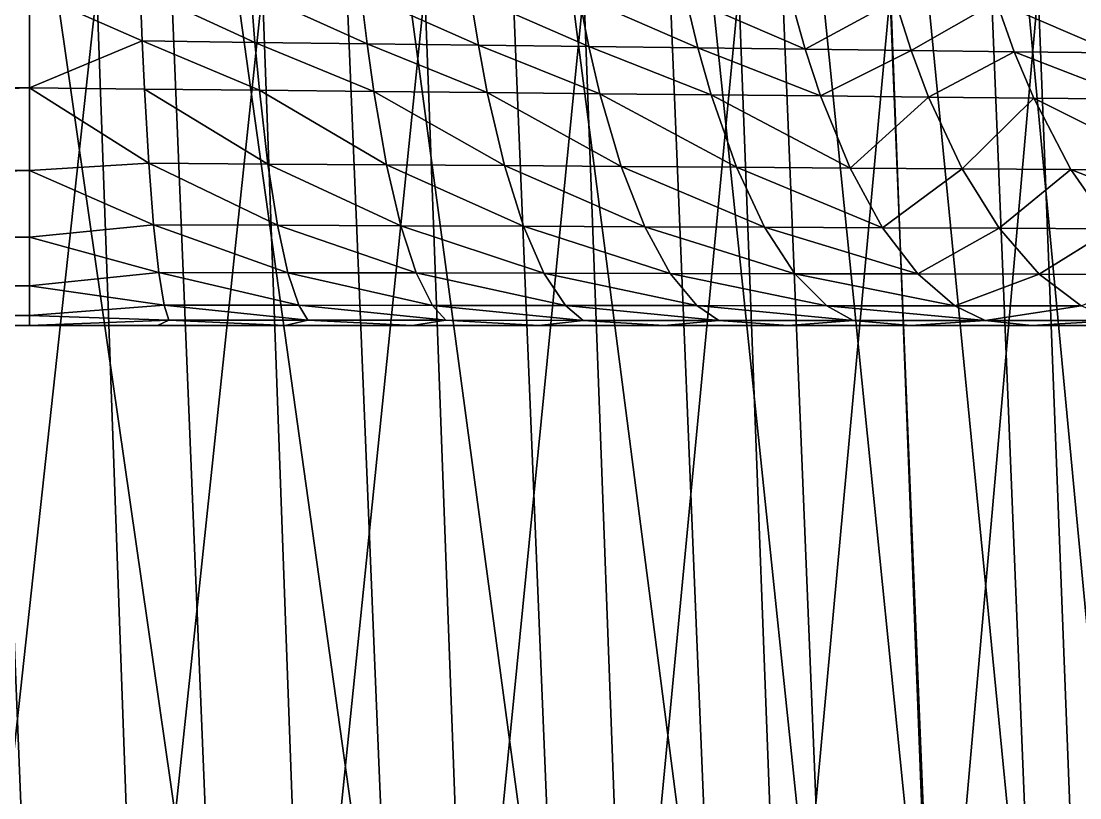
# Model space of a CAD drawing. Extents: x -53 to 3.8, y 0 to 88.2.
# Drawn here: x -8.336 to -5.725, y 9.547 to 11.463 of the extents above; entities that cross this region are included whole.
import ezdxf

# ---------------------------------------------------------------- set-up
doc = ezdxf.new("R2010")
doc.units = 0

msp = doc.modelspace()

# ---------------------------------------------------------------- linework, layer by layer
for points in [[(-46.3078, 10.7126), (-5.90286, 14.7126), (-2.82602, 10.7126)], [(-43.253, 14.7126), (-5.90286, 14.7126), (-46.3078, 10.7126)], [(-5.90286, 14.7126), (-5.53618, 14.7288), (-2.82602, 10.7126)], [(-8.95959, 13.1717, 23.9708), (-8.3067, 8.78113, 24.1069), (-8.78331, 8.78113, 24.6875)], [(-8.48517, 13.1717, 23.4017), (-8.3067, 8.78113, 24.1069), (-8.95959, 13.1717, 23.9708)], [(-7.85175, 8.78113, 23.5091), (-8.48517, 13.1717, 23.4017), (-8.03181, 13.1717, 22.8157)], [(-8.3067, 8.78113, 24.1069), (-8.48517, 13.1717, 23.4017), (-7.85175, 8.78113, 23.5091)], [(-7.41904, 8.78113, 22.895), (-8.03181, 13.1717, 22.8157), (-7.60008, 13.1717, 22.2136)], [(-7.85175, 8.78113, 23.5091), (-8.03181, 13.1717, 22.8157), (-7.41904, 8.78113, 22.895)], [(-7.60008, 13.1717, 22.2136), (-7.00896, 8.78113, 22.2657), (-7.41904, 8.78113, 22.895)], [(-7.19036, 13.1717, 21.5965), (-7.00896, 8.78113, 22.2657), (-7.60008, 13.1717, 22.2136)], [(-7.19036, 13.1717, 21.5965), (-6.62192, 8.78113, 21.622), (-7.00896, 8.78113, 22.2657)], [(-6.80306, 13.1717, 20.9651), (-6.62192, 8.78113, 21.622), (-7.19036, 13.1717, 21.5965)], [(-6.80306, 13.1717, 20.9651), (-6.3446, 8.78113, 21.1259), (-6.62192, 8.78113, 21.622)], [(-6.52513, 13.1717, 20.4784), (-6.3446, 8.78113, 21.1259), (-6.80306, 13.1717, 20.9651)], [(-6.52513, 13.1717, 20.4784), (-6.08092, 8.78113, 20.6224), (-6.3446, 8.78113, 21.1259)], [(-6.26048, 13.1717, 19.9843), (-6.08092, 8.78113, 20.6224), (-6.52513, 13.1717, 20.4784)], [(-6.26048, 13.1717, 19.9843), (-5.83108, 8.78113, 20.112), (-6.08092, 8.78113, 20.6224)], [(-6.0093, 13.1717, 19.4834), (-5.83108, 8.78113, 20.112), (-6.26048, 13.1717, 19.9843)], [(-6.0093, 13.1717, 19.4834), (-5.59527, 8.78113, 19.5949), (-5.83108, 8.78113, 20.112)], [(-5.77178, 13.1717, 18.9759), (-5.59527, 8.78113, 19.5949), (-6.0093, 13.1717, 19.4834)], [(-5.77178, 13.1717, 18.9759), (-5.37368, 8.78113, 19.0717), (-5.59527, 8.78113, 19.5949)], [(-5.5481, 13.1717, 18.4622), (-5.37368, 8.78113, 19.0717), (-5.77178, 13.1717, 18.9759)], [(-8.31588, 11.5371, 3.61803), (-14.5826, 11.2984, 3.41421), (-8.31588, 11.2984, 3.41421)], [(-14.5826, 11.5371, 3.61803), (-14.5826, 11.2984, 3.41421), (-8.31588, 11.5371, 3.61803)], [(-8.46469, 8.65545, 30.0533), (-8.14959, 11.5406, 29.1863), (-8.56657, 11.5406, 29.5499)], [(-8.04589, 8.65545, 29.6856), (-8.14959, 11.5406, 29.1863), (-8.46469, 8.65545, 30.0533)], [(-8.0377, 11.4141, 3.52804), (-8.04272, 11.5411, 3.6277), (-8.31588, 11.5371, 3.61803)], [(-8.31588, 11.2984, 3.41421), (-8.0377, 11.4141, 3.52804), (-8.31588, 11.5371, 3.61803)], [(-8.04589, 8.65545, 29.6856), (-7.74082, 11.5406, 28.8134), (-8.14959, 11.5406, 29.1863)], [(-7.63545, 8.65545, 29.3086), (-7.74082, 11.5406, 28.8134), (-8.04589, 8.65545, 29.6856)], [(-8.04272, 11.5411, 3.6277), (-7.75992, 11.4106, 3.54618), (-7.76996, 11.5371, 3.64549)], [(-8.0377, 11.4141, 3.52804), (-7.75992, 11.4106, 3.54618), (-8.04272, 11.5411, 3.6277)], [(-7.76996, 11.5371, 3.64549), (-7.48326, 11.4072, 3.57827), (-7.49829, 11.5331, 3.67698)], [(-7.75992, 11.4106, 3.54618), (-7.48326, 11.4072, 3.57827), (-7.76996, 11.5371, 3.64549)], [(-7.63545, 8.65545, 29.3086), (-7.34049, 11.5406, 28.4315), (-7.74082, 11.5406, 28.8134)], [(-7.34049, 11.5406, 28.4315), (-7.63545, 8.65545, 29.3086), (-7.23357, 8.65545, 28.9225)], [(-7.49829, 11.5331, 3.67698), (-7.20843, 11.4038, 3.62423), (-7.22842, 11.5291, 3.7221)], [(-7.48326, 11.4072, 3.57827), (-7.20843, 11.4038, 3.62423), (-7.49829, 11.5331, 3.67698)], [(-6.94881, 11.5406, 28.0408), (-7.34049, 11.5406, 28.4315), (-7.23357, 8.65545, 28.9225)], [(-7.23357, 8.65545, 28.9225), (-6.84047, 8.65545, 28.5275), (-6.94881, 11.5406, 28.0408)], [(-7.22842, 11.5291, 3.7221), (-6.93613, 11.4005, 3.684), (-6.96104, 11.5252, 3.78077)], [(-7.20843, 11.4038, 3.62423), (-6.93613, 11.4005, 3.684), (-7.22842, 11.5291, 3.7221)], [(-6.96104, 11.5252, 3.78077), (-6.66709, 11.3972, 3.7575), (-6.69685, 11.5214, 3.85292)], [(-6.93613, 11.4005, 3.684), (-6.66709, 11.3972, 3.7575), (-6.96104, 11.5252, 3.78077)], [(-6.84047, 8.65545, 28.5275), (-6.56598, 11.5406, 27.6415), (-6.94881, 11.5406, 28.0408)], [(-6.84047, 8.65545, 28.5275), (-6.45636, 8.65545, 28.1238), (-6.56598, 11.5406, 27.6415)], [(-6.69685, 11.5214, 3.85292), (-6.40204, 11.3939, 3.84468), (-6.43658, 11.5176, 3.9385)], [(-6.66709, 11.3972, 3.7575), (-6.40204, 11.3939, 3.84468), (-6.69685, 11.5214, 3.85292)], [(-6.45636, 8.65545, 28.1238), (-6.19222, 11.5406, 27.2336), (-6.56598, 11.5406, 27.6415)], [(-6.45636, 8.65545, 28.1238), (-6.08145, 8.65545, 27.7115), (-6.19222, 11.5406, 27.2336)], [(-6.43658, 11.5176, 3.9385), (-6.40204, 11.3939, 3.84468), (-6.18016, 11.5139, 4.0376)], [(-6.08145, 8.65545, 27.7115), (-5.82774, 11.5406, 26.8175), (-6.19222, 11.5406, 27.2336)], [(-6.08145, 8.65545, 27.7115), (-5.71597, 8.65545, 27.2908), (-5.82774, 11.5406, 26.8175)], [(-5.71597, 8.65545, 27.2908), (-5.47287, 11.5406, 26.3932), (-5.82774, 11.5406, 26.8175)], [(-6.40204, 11.3939, 3.84468), (-6.14082, 11.3907, 3.94566), (-6.18016, 11.5139, 4.0376)], [(-6.14082, 11.3907, 3.94566), (-5.93047, 11.5103, 4.14893), (-6.18016, 11.5139, 4.0376)], [(-6.14082, 11.3907, 3.94566), (-5.88664, 11.3877, 4.05903), (-5.93047, 11.5103, 4.14893)], [(-5.93047, 11.5103, 4.14893), (-5.63755, 11.3846, 4.1855), (-5.68586, 11.5068, 4.27309)], [(-5.88664, 11.3877, 4.05903), (-5.63755, 11.3846, 4.1855), (-5.93047, 11.5103, 4.14893)], [(-8.03218, 11.2955, 3.41849), (-8.0377, 11.4141, 3.52804), (-8.31588, 11.2984, 3.41421)], [(-8.0377, 11.4141, 3.52804), (-7.74889, 11.2926, 3.43707), (-7.75992, 11.4106, 3.54618)], [(-8.03218, 11.2955, 3.41849), (-7.74889, 11.2926, 3.43707), (-8.0377, 11.4141, 3.52804)], [(-7.75992, 11.4106, 3.54618), (-7.46675, 11.2898, 3.46988), (-7.48326, 11.4072, 3.57827)], [(-7.74889, 11.2926, 3.43707), (-7.46675, 11.2898, 3.46988), (-7.75992, 11.4106, 3.54618)], [(-7.48326, 11.4072, 3.57827), (-7.18649, 11.2869, 3.51685), (-7.20843, 11.4038, 3.62423)], [(-7.46675, 11.2898, 3.46988), (-7.18649, 11.2869, 3.51685), (-7.48326, 11.4072, 3.57827)], [(-7.20843, 11.4038, 3.62423), (-6.90883, 11.2841, 3.5779), (-6.93613, 11.4005, 3.684)], [(-7.18649, 11.2869, 3.51685), (-6.90883, 11.2841, 3.5779), (-7.20843, 11.4038, 3.62423)], [(-6.93613, 11.4005, 3.684), (-6.63448, 11.2813, 3.65294), (-6.66709, 11.3972, 3.7575)], [(-6.90883, 11.2841, 3.5779), (-6.63448, 11.2813, 3.65294), (-6.93613, 11.4005, 3.684)], [(-6.66709, 11.3972, 3.7575), (-6.36422, 11.2786, 3.74194), (-6.40204, 11.3939, 3.84468)], [(-6.63448, 11.2813, 3.65294), (-6.36422, 11.2786, 3.74194), (-6.66709, 11.3972, 3.7575)], [(-6.36422, 11.2786, 3.74194), (-6.14082, 11.3907, 3.94566), (-6.40204, 11.3939, 3.84468)], [(-6.36422, 11.2786, 3.74194), (-6.09777, 11.2759, 3.84505), (-6.14082, 11.3907, 3.94566)], [(-6.09777, 11.2759, 3.84505), (-5.88664, 11.3877, 4.05903), (-6.14082, 11.3907, 3.94566)], [(-6.09777, 11.2759, 3.84505), (-5.83871, 11.2733, 3.96069), (-5.88664, 11.3877, 4.05903)], [(-5.88664, 11.3877, 4.05903), (-5.58473, 11.2708, 4.08975), (-5.63755, 11.3846, 4.1855)], [(-5.83871, 11.2733, 3.96069), (-5.58473, 11.2708, 4.08975), (-5.88664, 11.3877, 4.05903)], [(-8.31588, 11.2984, 3.41421), (-14.5826, 11.0946, 3.17557), (-8.31588, 11.0946, 3.17557)], [(-14.5826, 11.2984, 3.41421), (-14.5826, 11.0946, 3.17557), (-8.31588, 11.2984, 3.41421)], [(-8.02153, 11.1126, 3.20719), (-8.03218, 11.2955, 3.41849), (-8.31588, 11.2984, 3.41421)], [(-8.31588, 11.2984, 3.41421), (-8.31588, 11.0946, 3.17557), (-8.02153, 11.1126, 3.20719)], [(-7.72764, 11.1106, 3.2268), (-8.03218, 11.2955, 3.41849), (-8.02153, 11.1126, 3.20719)], [(-8.03218, 11.2955, 3.41849), (-7.72764, 11.1106, 3.2268), (-7.74889, 11.2926, 3.43707)], [(-7.74889, 11.2926, 3.43707), (-7.43497, 11.1086, 3.26116), (-7.46675, 11.2898, 3.46988)], [(-7.72764, 11.1106, 3.2268), (-7.43497, 11.1086, 3.26116), (-7.74889, 11.2926, 3.43707)], [(-7.46675, 11.2898, 3.46988), (-7.14428, 11.1066, 3.31021), (-7.18649, 11.2869, 3.51685)], [(-7.43497, 11.1086, 3.26116), (-7.14428, 11.1066, 3.31021), (-7.46675, 11.2898, 3.46988)], [(-7.18649, 11.2869, 3.51685), (-6.85631, 11.1046, 3.37385), (-6.90883, 11.2841, 3.5779)], [(-7.14428, 11.1066, 3.31021), (-6.85631, 11.1046, 3.37385), (-7.18649, 11.2869, 3.51685)], [(-6.90883, 11.2841, 3.5779), (-6.57182, 11.1027, 3.452), (-6.63448, 11.2813, 3.65294)], [(-6.85631, 11.1046, 3.37385), (-6.57182, 11.1027, 3.452), (-6.90883, 11.2841, 3.5779)], [(-6.63448, 11.2813, 3.65294), (-6.29159, 11.1008, 3.54461), (-6.36422, 11.2786, 3.74194)], [(-6.57182, 11.1027, 3.452), (-6.29159, 11.1008, 3.54461), (-6.63448, 11.2813, 3.65294)], [(-6.29159, 11.1008, 3.54461), (-6.09777, 11.2759, 3.84505), (-6.36422, 11.2786, 3.74194)], [(-6.29159, 11.1008, 3.54461), (-6.01515, 11.0989, 3.65193), (-6.09777, 11.2759, 3.84505)], [(-6.01515, 11.0989, 3.65193), (-5.83871, 11.2733, 3.96069), (-6.09777, 11.2759, 3.84505)], [(-6.01515, 11.0989, 3.65193), (-5.74676, 11.0971, 3.77208), (-5.83871, 11.2733, 3.96069)], [(-5.83871, 11.2733, 3.96069), (-5.48349, 11.0953, 3.90621), (-5.58473, 11.2708, 4.08975)], [(-5.74676, 11.0971, 3.77208), (-5.48349, 11.0953, 3.90621), (-5.83871, 11.2733, 3.96069)], [(-8.31588, 11.0946, 3.17557), (-8.0097, 10.9608, 2.97253), (-8.02153, 11.1126, 3.20719)], [(-7.70405, 10.9596, 2.99341), (-7.72764, 11.1106, 3.2268), (-8.02153, 11.1126, 3.20719)], [(-8.02153, 11.1126, 3.20719), (-8.0097, 10.9608, 2.97253), (-7.70405, 10.9596, 2.99341)], [(-7.39972, 10.9583, 3.02964), (-7.72764, 11.1106, 3.2268), (-7.70405, 10.9596, 2.99341)], [(-7.72764, 11.1106, 3.2268), (-7.39972, 10.9583, 3.02964), (-7.43497, 11.1086, 3.26116)], [(-7.43497, 11.1086, 3.26116), (-7.09749, 10.957, 3.08114), (-7.14428, 11.1066, 3.31021)], [(-7.39972, 10.9583, 3.02964), (-7.09749, 10.957, 3.08114), (-7.43497, 11.1086, 3.26116)], [(-7.14428, 11.1066, 3.31021), (-6.79814, 10.9558, 3.14779), (-6.85631, 11.1046, 3.37385)], [(-7.09749, 10.957, 3.08114), (-6.79814, 10.9558, 3.14779), (-7.14428, 11.1066, 3.31021)], [(-6.85631, 11.1046, 3.37385), (-6.50244, 10.9546, 3.22953), (-6.57182, 11.1027, 3.452)], [(-6.79814, 10.9558, 3.14779), (-6.50244, 10.9546, 3.22953), (-6.85631, 11.1046, 3.37385)], [(-6.57182, 11.1027, 3.452), (-6.21122, 10.9534, 3.32628), (-6.29159, 11.1008, 3.54461)], [(-6.50244, 10.9546, 3.22953), (-6.21122, 10.9534, 3.32628), (-6.57182, 11.1027, 3.452)], [(-6.21122, 10.9534, 3.32628), (-6.01515, 11.0989, 3.65193), (-6.29159, 11.1008, 3.54461)], [(-8.31588, 11.0946, 3.17557), (-14.5826, 10.9306, 2.90798), (-8.31588, 10.9306, 2.90798)], [(-14.5826, 11.0946, 3.17557), (-14.5826, 10.9306, 2.90798), (-8.31588, 11.0946, 3.17557)], [(-8.31588, 11.0946, 3.17557), (-8.31588, 10.9306, 2.90798), (-8.0097, 10.9608, 2.97253)], [(-6.21122, 10.9534, 3.32628), (-5.92379, 10.9522, 3.43837), (-6.01515, 11.0989, 3.65193)], [(-5.92379, 10.9522, 3.43837), (-5.74676, 11.0971, 3.77208), (-6.01515, 11.0989, 3.65193)], [(-5.92379, 10.9522, 3.43837), (-5.64514, 10.9511, 3.56363), (-5.74676, 11.0971, 3.77208)], [(-5.74676, 11.0971, 3.77208), (-5.37166, 10.95, 3.70346), (-5.48349, 11.0953, 3.90621)], [(-5.64514, 10.9511, 3.56363), (-5.37166, 10.95, 3.70346), (-5.74676, 11.0971, 3.77208)], [(-8.31588, 10.9306, 2.90798), (-7.99692, 10.8433, 2.71908), (-8.0097, 10.9608, 2.97253)], [(-8.0097, 10.9608, 2.97253), (-7.67858, 10.8426, 2.74145), (-7.70405, 10.9596, 2.99341)], [(-8.0097, 10.9608, 2.97253), (-7.99692, 10.8433, 2.71908), (-7.67858, 10.8426, 2.74145)], [(-7.36168, 10.842, 2.77981), (-7.39972, 10.9583, 3.02964), (-7.70405, 10.9596, 2.99341)], [(-7.70405, 10.9596, 2.99341), (-7.67858, 10.8426, 2.74145), (-7.36168, 10.842, 2.77981)], [(-7.04702, 10.8413, 2.83405), (-7.39972, 10.9583, 3.02964), (-7.36168, 10.842, 2.77981)], [(-7.39972, 10.9583, 3.02964), (-7.04702, 10.8413, 2.83405), (-7.09749, 10.957, 3.08114)], [(-7.09749, 10.957, 3.08114), (-6.73541, 10.8406, 2.90407), (-6.79814, 10.9558, 3.14779)], [(-7.04702, 10.8413, 2.83405), (-6.73541, 10.8406, 2.90407), (-7.09749, 10.957, 3.08114)], [(-6.79814, 10.9558, 3.14779), (-6.42767, 10.84, 2.98976), (-6.50244, 10.9546, 3.22953)], [(-6.73541, 10.8406, 2.90407), (-6.42767, 10.84, 2.98976), (-6.79814, 10.9558, 3.14779)], [(-6.50244, 10.9546, 3.22953), (-6.12464, 10.8394, 3.09107), (-6.21122, 10.9534, 3.32628)], [(-6.42767, 10.84, 2.98976), (-6.12464, 10.8394, 3.09107), (-6.50244, 10.9546, 3.22953)], [(-6.12464, 10.8394, 3.09107), (-5.92379, 10.9522, 3.43837), (-6.21122, 10.9534, 3.32628)], [(-6.12464, 10.8394, 3.09107), (-5.82541, 10.8387, 3.2084), (-5.92379, 10.9522, 3.43837)], [(-5.82541, 10.8387, 3.2084), (-5.64514, 10.9511, 3.56363), (-5.92379, 10.9522, 3.43837)], [(-5.82541, 10.8387, 3.2084), (-5.53576, 10.8381, 3.33924), (-5.64514, 10.9511, 3.56363)], [(-8.31588, 10.9306, 2.90798), (-14.5826, 10.9306, 2.90798), (-14.5826, 10.8105, 2.61803)], [(-14.5826, 10.8105, 2.61803), (-8.31588, 10.8105, 2.61803), (-8.31588, 10.9306, 2.90798)], [(-8.31588, 10.9306, 2.90798), (-8.31588, 10.8105, 2.61803), (-7.99692, 10.8433, 2.71908)], [(-8.31588, 10.8105, 2.61803), (-7.98344, 10.7625, 2.45166), (-7.99692, 10.8433, 2.71908)], [(-7.99692, 10.8433, 2.71908), (-7.65172, 10.7622, 2.47569), (-7.67858, 10.8426, 2.74145)], [(-7.99692, 10.8433, 2.71908), (-7.98344, 10.7625, 2.45166), (-7.65172, 10.7622, 2.47569)], [(-7.67858, 10.8426, 2.74145), (-7.32157, 10.762, 2.51637), (-7.36168, 10.842, 2.77981)], [(-7.67858, 10.8426, 2.74145), (-7.65172, 10.7622, 2.47569), (-7.32157, 10.762, 2.51637)], [(-6.99382, 10.7617, 2.57358), (-7.04702, 10.8413, 2.83405), (-7.36168, 10.842, 2.77981)], [(-7.36168, 10.842, 2.77981), (-7.32157, 10.762, 2.51637), (-6.99382, 10.7617, 2.57358)], [(-6.66931, 10.7615, 2.64722), (-7.04702, 10.8413, 2.83405), (-6.99382, 10.7617, 2.57358)], [(-7.04702, 10.8413, 2.83405), (-6.66931, 10.7615, 2.64722), (-6.73541, 10.8406, 2.90407)], [(-6.73541, 10.8406, 2.90407), (-6.3489, 10.7612, 2.73716), (-6.42767, 10.84, 2.98976)], [(-6.66931, 10.7615, 2.64722), (-6.3489, 10.7612, 2.73716), (-6.73541, 10.8406, 2.90407)], [(-6.42767, 10.84, 2.98976), (-6.03345, 10.761, 2.84332), (-6.12464, 10.8394, 3.09107)], [(-6.3489, 10.7612, 2.73716), (-6.03345, 10.761, 2.84332), (-6.42767, 10.84, 2.98976)], [(-6.03345, 10.761, 2.84332), (-5.82541, 10.8387, 3.2084), (-6.12464, 10.8394, 3.09107)], [(-6.03345, 10.761, 2.84332), (-5.72181, 10.7607, 2.96625), (-5.82541, 10.8387, 3.2084)], [(-5.72181, 10.7607, 2.96625), (-5.53576, 10.8381, 3.33924), (-5.82541, 10.8387, 3.2084)], [(-14.5826, 10.7373, 2.31287), (-8.31588, 10.8105, 2.61803), (-14.5826, 10.8105, 2.61803)], [(-14.5826, 10.7373, 2.31287), (-8.31588, 10.7373, 2.31287), (-8.31588, 10.8105, 2.61803)], [(-8.31588, 10.8105, 2.61803), (-8.31588, 10.7373, 2.31287), (-7.98344, 10.7625, 2.45166)], [(-8.31588, 10.7373, 2.31287), (-7.97236, 10.7252, 2.23171), (-7.98344, 10.7625, 2.45166)], [(-7.98344, 10.7625, 2.45166), (-7.62963, 10.7251, 2.25713), (-7.65172, 10.7622, 2.47569)], [(-7.98344, 10.7625, 2.45166), (-7.97236, 10.7252, 2.23171), (-7.62963, 10.7251, 2.25713)], [(-7.65172, 10.7622, 2.47569), (-7.28858, 10.7251, 2.29976), (-7.32157, 10.762, 2.51637)], [(-7.65172, 10.7622, 2.47569), (-7.62963, 10.7251, 2.25713), (-7.28858, 10.7251, 2.29976)], [(-7.32157, 10.762, 2.51637), (-6.95008, 10.725, 2.35945), (-6.99382, 10.7617, 2.57358)], [(-7.32157, 10.762, 2.51637), (-7.28858, 10.7251, 2.29976), (-6.95008, 10.725, 2.35945)], [(-6.61498, 10.7249, 2.43608), (-6.66931, 10.7615, 2.64722), (-6.99382, 10.7617, 2.57358)], [(-6.99382, 10.7617, 2.57358), (-6.95008, 10.725, 2.35945), (-6.61498, 10.7249, 2.43608)], [(-6.28415, 10.7249, 2.52954), (-6.66931, 10.7615, 2.64722), (-6.61498, 10.7249, 2.43608)], [(-6.66931, 10.7615, 2.64722), (-6.28415, 10.7249, 2.52954), (-6.3489, 10.7612, 2.73716)], [(-6.3489, 10.7612, 2.73716), (-5.95851, 10.7248, 2.63974), (-6.03345, 10.761, 2.84332)], [(-6.28415, 10.7249, 2.52954), (-5.95851, 10.7248, 2.63974), (-6.3489, 10.7612, 2.73716)], [(-5.95851, 10.7248, 2.63974), (-5.72181, 10.7607, 2.96625), (-6.03345, 10.761, 2.84332)], [(-5.95851, 10.7248, 2.63974), (-5.63668, 10.7248, 2.76729), (-5.72181, 10.7607, 2.96625)], [(-39.6496, 10.7126, 2), (-8.31588, 10.7126, 2), (-20.8494, 10.7373, 2.31287)], [(-8.31588, 10.7126, 2), (-14.5826, 10.7373, 2.31287), (-20.8494, 10.7373, 2.31287)], [(-8.31588, 10.7126, 2), (-8.31588, 10.7373, 2.31287), (-14.5826, 10.7373, 2.31287)], [(-8.31588, 10.7373, 2.31287), (-8.31588, 10.7126, 2), (-7.97236, 10.7252, 2.23171)], [(-2.82602, 10.7126), (-39.6496, 10.7126, 2), (-46.3078, 10.7126)], [(-8.31588, 10.7126, 2), (-39.6496, 10.7126, 2), (-2.82602, 10.7126)], [(-8.31588, 10.7126, 2), (-8.00023, 10.7126, 2.00711), (-7.97236, 10.7252, 2.23171)], [(-3.25605, 10.7126, 1.8681), (-8.31588, 10.7126, 2), (-2.82602, 10.7126)], [(-8.00023, 10.7126, 2.00711), (-8.31588, 10.7126, 2), (-3.25605, 10.7126, 1.8681)], [(-7.97236, 10.7252, 2.23171), (-8.00023, 10.7126, 2.00711), (-7.6852, 10.7126, 2.02838)], [(-7.6852, 10.7126, 2.02838), (-8.00023, 10.7126, 2.00711), (-3.25605, 10.7126, 1.8681)], [(-7.97236, 10.7252, 2.23171), (-7.6852, 10.7126, 2.02838), (-7.62963, 10.7251, 2.25713)], [(-7.62963, 10.7251, 2.25713), (-7.6852, 10.7126, 2.02838), (-7.37143, 10.7126, 2.06373)], [(-3.25605, 10.7126, 1.8681), (-7.37143, 10.7126, 2.06373), (-7.6852, 10.7126, 2.02838)], [(-7.62963, 10.7251, 2.25713), (-7.37143, 10.7126, 2.06373), (-7.28858, 10.7251, 2.29976)], [(-7.28858, 10.7251, 2.29976), (-7.37143, 10.7126, 2.06373), (-7.05955, 10.7126, 2.11304)], [(-7.05955, 10.7126, 2.11304), (-7.37143, 10.7126, 2.06373), (-3.25605, 10.7126, 1.8681)], [(-7.28858, 10.7251, 2.29976), (-7.05955, 10.7126, 2.11304), (-6.95008, 10.725, 2.35945)], [(-6.95008, 10.725, 2.35945), (-7.05955, 10.7126, 2.11304), (-6.75018, 10.7126, 2.17624)], [(-6.75018, 10.7126, 2.17624), (-7.05955, 10.7126, 2.11304), (-3.25605, 10.7126, 1.8681)], [(-6.95008, 10.725, 2.35945), (-6.75018, 10.7126, 2.17624), (-6.61498, 10.7249, 2.43608)], [(-6.61498, 10.7249, 2.43608), (-6.75018, 10.7126, 2.17624), (-6.44396, 10.7126, 2.25323)], [(-3.25605, 10.7126, 1.8681), (-6.44396, 10.7126, 2.25323), (-6.75018, 10.7126, 2.17624)], [(-6.44396, 10.7126, 2.25323), (-6.28415, 10.7249, 2.52954), (-6.61498, 10.7249, 2.43608)], [(-6.14152, 10.7126, 2.34392), (-6.28415, 10.7249, 2.52954), (-6.44396, 10.7126, 2.25323)], [(-6.14152, 10.7126, 2.34392), (-6.44396, 10.7126, 2.25323), (-3.25605, 10.7126, 1.8681)], [(-5.95851, 10.7248, 2.63974), (-6.28415, 10.7249, 2.52954), (-6.14152, 10.7126, 2.34392)], [(-5.84349, 10.7126, 2.4482), (-5.95851, 10.7248, 2.63974), (-6.14152, 10.7126, 2.34392)], [(-5.84349, 10.7126, 2.4482), (-6.14152, 10.7126, 2.34392), (-3.25605, 10.7126, 1.8681)], [(-5.63668, 10.7248, 2.76729), (-5.95851, 10.7248, 2.63974), (-5.84349, 10.7126, 2.4482)], [(-5.55046, 10.7126, 2.56581), (-5.63668, 10.7248, 2.76729), (-5.84349, 10.7126, 2.4482)], [(-3.25605, 10.7126, 1.8681), (-5.55046, 10.7126, 2.56581), (-5.84349, 10.7126, 2.4482)]]:
    msp.add_3dface(points)

doc.saveas('drawing.dxf')
